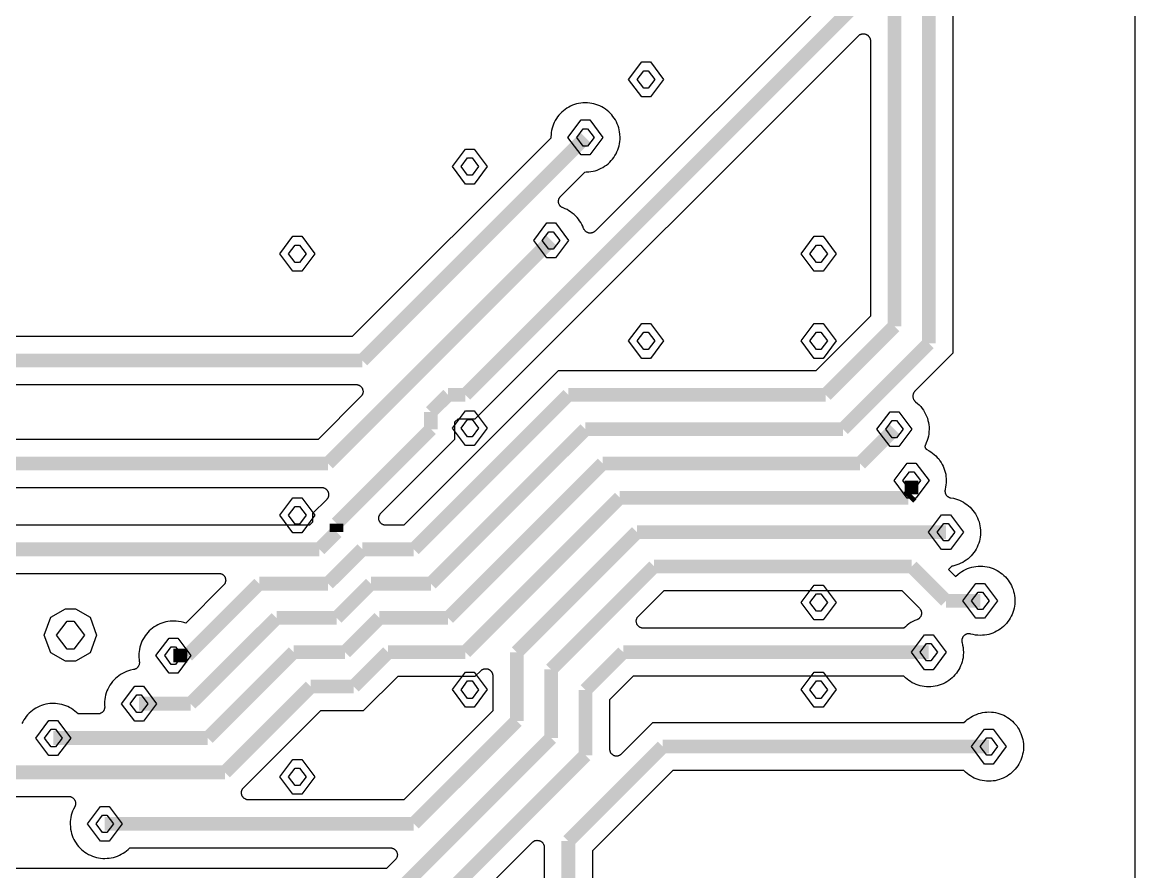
# Model space of a CAD drawing. Extents: x -0.15 to 4.85, y -1.33 to 3.4.
# Drawn here: x 4.047 to 4.685, y 0.829 to 1.316 of the extents above; entities that cross this region are included whole.
import ezdxf

# ---------------------------------------------------------------- set-up
doc = ezdxf.new("R2010")
doc.units = 0
doc.layers.get('0').update_dxf_attribs({"linetype": 'CONTINUOUS'})

msp = doc.modelspace()

# ---------------------------------------------------------------- linework, layer by layer
at = {"color": 0}
for points in [[(1.81903, 2.69688), (4.68501, 2.69688), (4.68501, 0.019677), (0.019705, 0.019677)], [(4.58074, 1.59038), (4.58074, 1.12618), (4.55899, 1.10442), (4.55876, 1.10426), (4.55865, 1.10404), (4.5585, 1.10382), (4.55833, 1.10361), (4.55822, 1.10339), (4.55811, 1.10317), (4.55801, 1.10296), (4.55796, 1.10268), (4.5579, 1.10247), (4.55785, 1.1022), (4.55779, 1.10198), (4.55779, 1.10171), (4.55779, 1.10144), (4.55779, 1.10122), (4.55785, 1.10095), (4.5579, 1.10068), (4.55796, 1.10046), (4.55801, 1.10024), (4.55811, 1.09997), (4.55822, 1.09975), (4.55833, 1.09954), (4.5585, 1.09932), (4.55865, 1.0991), (4.55882, 1.09894), (4.55899, 1.09872), (4.55915, 1.09856), (4.55936, 1.0984), (4.5605, 1.09742), (4.56143, 1.09655), (4.56229, 1.09558), (4.56311, 1.0946), (4.56386, 1.09357), (4.56451, 1.09248), (4.56511, 1.09135), (4.5656, 1.09015), (4.5661, 1.08896), (4.56642, 1.08771), (4.56674, 1.08652), (4.5669, 1.08522), (4.56707, 1.08397), (4.56707, 1.08267), (4.56701, 1.0812), (4.5669, 1.0799), (4.56669, 1.0786), (4.56636, 1.07735), (4.56599, 1.0761), (4.5655, 1.07485), (4.56496, 1.07366), (4.5649, 1.07355), (4.56485, 1.07344), (4.56479, 1.07328), (4.56479, 1.07317), (4.56474, 1.07306), (4.56474, 1.0729), (4.56474, 1.07279), (4.56474, 1.07268), (4.56474, 1.07257), (4.56474, 1.07241), (4.56479, 1.0723), (4.56479, 1.07219), (4.56485, 1.07209), (4.5649, 1.07192), (4.56496, 1.07181), (4.565, 1.07171), (4.56506, 1.0716), (4.56517, 1.07149), (4.56522, 1.07143), (4.56533, 1.07133), (4.56544, 1.07122), (4.5655, 1.07116), (4.5656, 1.07111), (4.56571, 1.071), (4.56582, 1.07095), (4.56707, 1.07029), (4.5681, 1.06964), (4.56907, 1.06894), (4.57006, 1.06818), (4.57092, 1.06737), (4.57179, 1.0665), (4.5726, 1.06557), (4.57331, 1.0646), (4.57396, 1.06357), (4.57461, 1.06248), (4.57515, 1.0614), (4.57558, 1.06031), (4.57601, 1.05912), (4.57635, 1.05798), (4.57661, 1.05679), (4.57678, 1.05559), (4.57689, 1.05434), (4.57694, 1.05315), (4.57694, 1.05315), (4.57689, 1.0519), (4.57678, 1.05066), (4.57657, 1.04941), (4.57635, 1.04821), (4.57624, 1.04794), (4.57624, 1.04767), (4.57618, 1.0474), (4.57618, 1.04718), (4.57618, 1.04691), (4.57624, 1.04669), (4.57629, 1.04642), (4.57635, 1.04621), (4.5764, 1.04599), (4.57651, 1.04572), (4.57657, 1.0455), (4.57667, 1.04528), (4.57683, 1.04507), (4.57694, 1.0449), (4.57711, 1.04469), (4.57726, 1.04453), (4.57743, 1.04431), (4.57765, 1.04414), (4.57781, 1.04398), (4.57803, 1.04387), (4.57825, 1.04377), (4.57846, 1.0436), (4.57868, 1.04355), (4.57889, 1.04344), (4.57917, 1.04338), (4.57939, 1.04333), (4.57965, 1.04328), (4.58113, 1.04301), (4.58232, 1.04268), (4.58346, 1.0423), (4.5846, 1.04187), (4.58568, 1.04132), (4.58676, 1.04078), (4.58779, 1.04013), (4.58876, 1.03943), (4.58975, 1.03867), (4.59061, 1.03785), (4.59149, 1.03693), (4.59224, 1.03601), (4.593, 1.03503), (4.59365, 1.03405), (4.59425, 1.03297), (4.59479, 1.03188), (4.59528, 1.03074), (4.59571, 1.02961), (4.59604, 1.02847), (4.59625, 1.02727), (4.59647, 1.02602), (4.59658, 1.02483), (4.59664, 1.02364), (4.59653, 1.02201), (4.59642, 1.02082), (4.59621, 1.01962), (4.59593, 1.01843), (4.59556, 1.01723), (4.59511, 1.0161), (4.59462, 1.01501), (4.59408, 1.01393), (4.59343, 1.01289), (4.59278, 1.01186), (4.59203, 1.01089), (4.59121, 1.01002), (4.59035, 1.00915), (4.58942, 1.00834), (4.58844, 1.00758), (4.58747, 1.00693), (4.58643, 1.00628), (4.58535, 1.00573), (4.58421, 1.00525), (4.58307, 1.00481), (4.58193, 1.00443), (4.58074, 1.00416), (4.58014, 1.00405), (4.57831, 1.00221), (4.58226, 0.998246), (4.58367, 0.99944), (4.58475, 1.00031), (4.58583, 1.00101), (4.58688, 1.00166), (4.58801, 1.00221), (4.58915, 1.0027), (4.59035, 1.00313), (4.59154, 1.00345), (4.59274, 1.00373), (4.59397, 1.00394), (4.59522, 1.00405), (4.59647, 1.00411), (4.59794, 1.00405), (4.59914, 1.00394), (4.60032, 1.00373), (4.60151, 1.00345), (4.60265, 1.00307), (4.60385, 1.0027), (4.60493, 1.00221), (4.60603, 1.00166), (4.60706, 1.00101), (4.60808, 1.00036), (4.60906, 0.999603), (4.60999, 0.998789), (4.61085, 0.997921), (4.61167, 0.997053), (4.61243, 0.996076), (4.61307, 0.9951), (4.61372, 0.994015), (4.61426, 0.992983), (4.61481, 0.991845), (4.61525, 0.990706), (4.61557, 0.989565), (4.6159, 0.988372), (4.61611, 0.987179), (4.61622, 0.985931), (4.61628, 0.984738), (4.61628, 0.983544), (4.61622, 0.982296), (4.61606, 0.981103), (4.61585, 0.979908), (4.61551, 0.978715), (4.61514, 0.977576), (4.61471, 0.976436), (4.61421, 0.975351), (4.61361, 0.974267), (4.61297, 0.973236), (4.61226, 0.97226), (4.6115, 0.971282), (4.61069, 0.970414), (4.60976, 0.969546), (4.60885, 0.968732), (4.60786, 0.968028), (4.60689, 0.967376), (4.60581, 0.966725), (4.60472, 0.966183), (4.60358, 0.965749), (4.60244, 0.965315), (4.60131, 0.964989), (4.60011, 0.964718), (4.59886, 0.964556), (4.59767, 0.964447), (4.59647, 0.964392), (4.59501, 0.964447), (4.59365, 0.96461), (4.59229, 0.964826), (4.591, 0.965151), (4.59056, 0.96526), (4.59035, 0.965315), (4.59007, 0.965315), (4.58986, 0.965315), (4.58958, 0.965315), (4.58931, 0.965315), (4.5891, 0.96526), (4.58887, 0.965206), (4.58861, 0.965097), (4.58839, 0.965043), (4.58817, 0.964935), (4.58796, 0.964826), (4.58774, 0.964718), (4.58753, 0.964556), (4.58731, 0.964447), (4.58714, 0.964283), (4.58699, 0.964067), (4.58682, 0.963904), (4.58665, 0.963687), (4.58649, 0.963524), (4.58639, 0.963307), (4.58628, 0.96309), (4.58617, 0.962874), (4.58606, 0.962601), (4.586, 0.962385), (4.58594, 0.962168), (4.58589, 0.961897), (4.58589, 0.961679), (4.58583, 0.961408), (4.58583, 0.961192), (4.58589, 0.960919), (4.58589, 0.960703), (4.58594, 0.960432), (4.586, 0.960215), (4.58633, 0.958804), (4.5866, 0.957447), (4.58671, 0.956092), (4.58676, 0.954735), (4.58671, 0.952782), (4.58654, 0.951589), (4.58628, 0.950394), (4.586, 0.949201), (4.58563, 0.948062), (4.58519, 0.946922), (4.58465, 0.945783), (4.5841, 0.944753), (4.58346, 0.943722), (4.58275, 0.94269), (4.58193, 0.941768), (4.58113, 0.940846), (4.58025, 0.940032), (4.57933, 0.939218), (4.57835, 0.938514), (4.57732, 0.937808), (4.57629, 0.937211), (4.57521, 0.936669), (4.57407, 0.936181), (4.57293, 0.935801), (4.57174, 0.935475), (4.57054, 0.935204), (4.56935, 0.935042), (4.56815, 0.934933), (4.5669, 0.934878), (4.5656, 0.934933), (4.56436, 0.935042), (4.56317, 0.935258), (4.56197, 0.935475), (4.56083, 0.935856), (4.55969, 0.936235), (4.55856, 0.936724), (4.55747, 0.937265), (4.55643, 0.937863), (4.5554, 0.938568), (4.55443, 0.939328), (4.5535, 0.940086), (4.55264, 0.940954), (4.39747, 0.940954), (4.38386, 0.927338), (4.38386, 0.899288), (4.38386, 0.898908), (4.3839, 0.898692), (4.38396, 0.898475), (4.38401, 0.898203), (4.38407, 0.897986), (4.38418, 0.897769), (4.38429, 0.897497), (4.3844, 0.897281), (4.3845, 0.897118), (4.38467, 0.896901), (4.38483, 0.896683), (4.385, 0.896521), (4.38515, 0.896358), (4.38532, 0.896196), (4.38554, 0.896033), (4.38575, 0.895871), (4.38597, 0.895761), (4.38618, 0.895653), (4.3864, 0.895544), (4.38663, 0.89549), (4.38683, 0.895382), (4.38711, 0.895328), (4.38733, 0.895328), (4.3876, 0.895274), (4.38782, 0.895274), (4.38808, 0.895274), (4.38831, 0.895274), (4.38857, 0.895328), (4.38879, 0.895382), (4.38907, 0.895436), (4.38928, 0.895544), (4.3895, 0.895599), (4.38971, 0.895707), (4.38993, 0.895815), (4.39015, 0.895979), (4.39036, 0.896142), (4.39053, 0.89625), (4.39075, 0.896467), (4.40865, 0.914371), (4.58708, 0.914371), (4.58807, 0.915293), (4.58899, 0.916107), (4.58996, 0.916812), (4.59094, 0.917462), (4.59203, 0.918114), (4.59311, 0.918657), (4.59425, 0.91909), (4.59539, 0.919525), (4.59658, 0.91985), (4.59772, 0.920121), (4.59897, 0.920285), (4.60017, 0.920393), (4.60136, 0.920447), (4.60282, 0.920393), (4.60407, 0.920285), (4.60526, 0.920067), (4.60646, 0.919796), (4.6076, 0.919417), (4.60874, 0.919036), (4.60988, 0.918549), (4.61096, 0.918006), (4.61199, 0.917354), (4.61303, 0.916704), (4.614, 0.915944), (4.61486, 0.915131), (4.61574, 0.914262), (4.61654, 0.913394), (4.61731, 0.912418), (4.61801, 0.91144), (4.61867, 0.910356), (4.61921, 0.909271), (4.61969, 0.908186), (4.62012, 0.907046), (4.62051, 0.905907), (4.62078, 0.904714), (4.621, 0.903519), (4.62115, 0.902272), (4.62121, 0.901079), (4.62121, 0.899885), (4.62115, 0.898637), (4.621, 0.897443), (4.62072, 0.89625), (4.62046, 0.895057), (4.62007, 0.893917), (4.61964, 0.892778), (4.6191, 0.891639), (4.61856, 0.890607), (4.6179, 0.889576), (4.61719, 0.888546), (4.61639, 0.887624), (4.61557, 0.886701), (4.61471, 0.885888), (4.61378, 0.885074), (4.61281, 0.884368), (4.61178, 0.883718), (4.61074, 0.883067), (4.60965, 0.882524), (4.60851, 0.88209), (4.60737, 0.881656), (4.60618, 0.881331), (4.60499, 0.881058), (4.60379, 0.880896), (4.60261, 0.880787), (4.60136, 0.880733), (4.60006, 0.880787), (4.59881, 0.880896), (4.59761, 0.881114), (4.59642, 0.881385), (4.59528, 0.88171), (4.59414, 0.88209), (4.593, 0.882578), (4.59192, 0.883121), (4.59089, 0.883772), (4.58986, 0.884422), (4.58887, 0.885182), (4.58796, 0.885942), (4.58708, 0.88681), (4.4201, 0.88681), (4.37403, 0.840749), (4.37403, 0.798322)], [(4.51379, 1.33446), (4.37567, 1.19633), (4.37533, 1.19605), (4.37513, 1.19589), (4.37496, 1.19573), (4.37474, 1.19562), (4.37453, 1.19551), (4.37425, 1.1954), (4.37403, 1.19535), (4.37382, 1.19529), (4.37354, 1.19524), (4.37333, 1.19519), (4.37306, 1.19513), (4.37285, 1.19513), (4.37257, 1.19513), (4.37235, 1.19519), (4.37208, 1.19519), (4.37186, 1.19524), (4.3716, 1.19529), (4.37138, 1.1954), (4.37115, 1.19551), (4.37094, 1.19562), (4.37072, 1.19573), (4.37051, 1.19584), (4.37029, 1.196), (4.37012, 1.19616), (4.36997, 1.19633), (4.36981, 1.19649), (4.36964, 1.19671), (4.36947, 1.19692), (4.36938, 1.19709), (4.36921, 1.1973), (4.3691, 1.19757), (4.36904, 1.19779), (4.3685, 1.19904), (4.36796, 1.20012), (4.36736, 1.20121), (4.36671, 1.20224), (4.366, 1.20322), (4.36525, 1.20414), (4.36437, 1.20501), (4.36351, 1.20587), (4.36253, 1.20663), (4.36156, 1.20734), (4.36053, 1.20799), (4.3595, 1.20859), (4.35836, 1.20913), (4.35722, 1.20956), (4.35683, 1.20973), (4.35663, 1.20983), (4.3564, 1.21), (4.35618, 1.21011), (4.35603, 1.21027), (4.35586, 1.21043), (4.35564, 1.21059), (4.35549, 1.21081), (4.35538, 1.21103), (4.35521, 1.21119), (4.3551, 1.21141), (4.35499, 1.21163), (4.35489, 1.21184), (4.35478, 1.21211), (4.35472, 1.21233), (4.35467, 1.21255), (4.35461, 1.21282), (4.35461, 1.21304), (4.35461, 1.21331), (4.35461, 1.21358), (4.35461, 1.2138), (4.35467, 1.21407), (4.35472, 1.21428), (4.35478, 1.2145), (4.35483, 1.21477), (4.35493, 1.21499), (4.35504, 1.21521), (4.35515, 1.21542), (4.35532, 1.21564), (4.35543, 1.2158), (4.35558, 1.21602), (4.35575, 1.21618), (4.36969, 1.23013), (4.37051, 1.23018), (4.37203, 1.23023), (4.37322, 1.2304), (4.37442, 1.23061), (4.37561, 1.23094), (4.37675, 1.23132), (4.37789, 1.23175), (4.37903, 1.2323), (4.38006, 1.23284), (4.38108, 1.23349), (4.38213, 1.23419), (4.38304, 1.23495), (4.38396, 1.23577), (4.38478, 1.23669), (4.3856, 1.23761), (4.38629, 1.23859), (4.387, 1.23957), (4.3876, 1.24065), (4.38814, 1.24174), (4.38857, 1.24288), (4.38901, 1.24402), (4.38933, 1.24515), (4.38961, 1.24635), (4.38976, 1.2476), (4.38988, 1.24879), (4.38993, 1.24998), (4.38982, 1.25194), (4.38965, 1.25313), (4.38944, 1.25432), (4.38911, 1.25552), (4.38879, 1.25671), (4.38831, 1.25779), (4.38782, 1.25893), (4.38722, 1.26002), (4.38657, 1.26105), (4.38586, 1.26203), (4.3851, 1.26295), (4.38429, 1.26387), (4.38342, 1.26468), (4.3825, 1.2655), (4.38153, 1.2662), (4.38049, 1.26691), (4.37946, 1.26751), (4.37832, 1.26805), (4.37724, 1.26854), (4.3761, 1.26892), (4.3749, 1.26924), (4.37371, 1.26951), (4.37251, 1.26968), (4.37132, 1.26984), (4.37007, 1.26984), (4.36861, 1.26978), (4.36736, 1.26968), (4.36617, 1.26946), (4.36497, 1.26919), (4.36383, 1.26881), (4.36269, 1.26843), (4.36156, 1.26794), (4.36047, 1.2674), (4.35944, 1.26675), (4.3584, 1.26604), (4.35749, 1.26534), (4.35657, 1.26452), (4.35569, 1.26365), (4.35489, 1.26273), (4.35413, 1.26181), (4.35342, 1.26078), (4.35276, 1.25975), (4.35222, 1.25866), (4.35174, 1.25758), (4.35131, 1.25644), (4.35092, 1.25525), (4.35065, 1.25405), (4.35043, 1.25286), (4.35032, 1.25166), (4.35022, 1.25042), (4.35022, 1.24966), (4.23639, 1.13583), (3.85336, 1.13583)], [(3.84946, 1.10827), (4.23851, 1.10827), (4.23883, 1.10822), (4.23911, 1.10822), (4.23932, 1.10816), (4.2396, 1.10811), (4.23981, 1.10806), (4.24003, 1.10795), (4.24025, 1.10784), (4.24046, 1.10773), (4.24068, 1.10762), (4.2409, 1.10746), (4.24111, 1.1073), (4.24128, 1.10713), (4.24144, 1.10697), (4.2416, 1.10681), (4.24176, 1.10659), (4.24193, 1.10637), (4.24204, 1.10616), (4.24214, 1.10594), (4.24225, 1.10572), (4.24231, 1.10551), (4.24242, 1.10529), (4.24247, 1.10502), (4.24247, 1.1048), (4.24253, 1.10453), (4.24253, 1.10431), (4.24253, 1.10404), (4.24253, 1.10382), (4.24247, 1.10355), (4.24242, 1.10334), (4.24236, 1.10306), (4.24225, 1.10285), (4.24219, 1.10263), (4.24208, 1.10241), (4.24193, 1.1022), (4.24182, 1.10198), (4.24165, 1.10176), (4.2415, 1.1016), (4.24133, 1.10138), (4.21675, 1.07681), (3.85336, 1.07681)], [(3.85336, 1.04919), (4.21882, 1.04919), (4.21919, 1.04919), (4.21942, 1.04914), (4.21968, 1.04914), (4.2199, 1.04908), (4.22011, 1.04897), (4.22039, 1.04892), (4.22061, 1.04881), (4.22082, 1.0487), (4.22104, 1.04854), (4.22121, 1.04843), (4.22142, 1.04827), (4.22158, 1.04811), (4.22175, 1.04794), (4.2219, 1.04773), (4.22207, 1.04756), (4.22224, 1.04735), (4.22235, 1.04713), (4.22244, 1.04691), (4.22256, 1.04669), (4.22261, 1.04642), (4.22272, 1.04621), (4.22278, 1.04599), (4.22278, 1.04572), (4.22283, 1.0455), (4.22283, 1.04523), (4.22283, 1.04501), (4.22283, 1.04474), (4.22278, 1.04453), (4.22272, 1.04425), (4.22267, 1.04404), (4.22261, 1.04377), (4.2225, 1.04355), (4.2224, 1.04333), (4.22229, 1.04311), (4.22213, 1.0429), (4.22201, 1.04273), (4.22185, 1.04252), (4.22169, 1.04235), (4.21356, 1.03427), (4.21356, 1.02933), (4.21182, 1.02754), (4.02974, 1.02754)], [(4.04114, 0.999982), (4.15979, 0.999982), (4.16011, 0.999982), (4.16039, 0.999928), (4.1606, 0.999874), (4.16082, 0.999819), (4.16108, 0.999765), (4.16131, 0.999657), (4.16153, 0.999603), (4.16174, 0.99944), (4.16196, 0.999332), (4.16218, 0.999224), (4.16233, 0.99906), (4.16256, 0.998897), (4.16272, 0.998681), (4.16287, 0.998518), (4.16304, 0.998301), (4.16315, 0.998137), (4.16326, 0.997921), (4.16342, 0.997704), (4.16347, 0.997487), (4.16358, 0.997215), (4.16364, 0.996999), (4.16369, 0.996782), (4.16375, 0.99651), (4.16375, 0.996293), (4.16381, 0.996022), (4.16381, 0.995806), (4.16375, 0.995533), (4.16375, 0.995317), (4.16369, 0.995046), (4.16358, 0.994829), (4.16353, 0.994557), (4.16342, 0.99434), (4.16332, 0.994124), (4.16321, 0.993906), (4.1631, 0.993689), (4.16293, 0.993526), (4.16278, 0.99331), (4.16261, 0.993147), (4.14085, 0.971392), (4.13971, 0.971717), (4.13819, 0.972096), (4.13678, 0.972368), (4.13532, 0.972531), (4.13386, 0.972585), (4.1319, 0.972531), (4.13071, 0.972368), (4.12951, 0.97215), (4.12832, 0.971825), (4.12718, 0.971446), (4.12604, 0.971011), (4.12496, 0.970468), (4.12388, 0.969926), (4.12285, 0.969275), (4.12186, 0.968569), (4.12089, 0.96781), (4.12001, 0.966942), (4.11915, 0.966074), (4.11833, 0.965151), (4.11764, 0.964175), (4.11699, 0.963144), (4.11633, 0.962114), (4.11579, 0.961029), (4.11535, 0.959889), (4.11492, 0.95875), (4.1146, 0.957557), (4.11432, 0.956363), (4.11417, 0.955169), (4.11406, 0.953975), (4.114, 0.952782), (4.114, 0.952131), (4.11406, 0.951426), (4.11411, 0.950775), (4.11417, 0.950124), (4.11426, 0.949418), (4.11432, 0.949147), (4.11432, 0.948876), (4.11432, 0.948658), (4.11432, 0.948387), (4.11426, 0.948117), (4.11426, 0.947899), (4.11417, 0.947628), (4.11411, 0.947411), (4.114, 0.947194), (4.11389, 0.946922), (4.11378, 0.946706), (4.11367, 0.946489), (4.11351, 0.946326), (4.11335, 0.946108), (4.11318, 0.945946), (4.11297, 0.945729), (4.11281, 0.945567), (4.11258, 0.945458), (4.11238, 0.945294), (4.11215, 0.945186), (4.11193, 0.945078), (4.11172, 0.94497), (4.11144, 0.944915), (4.11124, 0.944861), (4.11096, 0.944807), (4.10928, 0.944426), (4.10808, 0.944101), (4.10689, 0.943668), (4.10575, 0.943179), (4.10461, 0.942582), (4.10353, 0.941986), (4.1025, 0.941281), (4.10151, 0.940521), (4.1006, 0.939653), (4.09972, 0.938785), (4.09886, 0.937863), (4.0981, 0.936886), (4.0974, 0.935856), (4.09681, 0.934769), (4.09621, 0.933631), (4.09571, 0.932492), (4.09528, 0.931351), (4.09496, 0.930158), (4.09468, 0.928911), (4.09447, 0.927663), (4.09436, 0.926469), (4.09431, 0.925221), (4.09431, 0.924896), (4.09436, 0.924571), (4.09436, 0.924244), (4.09436, 0.923974), (4.09442, 0.923649), (4.09442, 0.923322), (4.09442, 0.923051), (4.09436, 0.922835), (4.09431, 0.922563), (4.09425, 0.922346), (4.09419, 0.922075), (4.09414, 0.921857), (4.09403, 0.921586), (4.09393, 0.921369), (4.09376, 0.921153), (4.09365, 0.920935), (4.09349, 0.920772), (4.09333, 0.920556), (4.09311, 0.920393), (4.09294, 0.920231), (4.09274, 0.920067), (4.09251, 0.919904), (4.09229, 0.919796), (4.09208, 0.919687), (4.09186, 0.919579), (4.09164, 0.919471), (4.09138, 0.919417), (4.09115, 0.919362), (4.09089, 0.919308), (4.09061, 0.919308), (4.0904, 0.919308), (4.07922, 0.919308), (4.07831, 0.920231), (4.07738, 0.920989), (4.0764, 0.921749), (4.07538, 0.9224), (4.07433, 0.922997), (4.07319, 0.923539), (4.07211, 0.924028), (4.07097, 0.924407), (4.06978, 0.924788), (4.06858, 0.925004), (4.06739, 0.925221), (4.06619, 0.925329), (4.06496, 0.925385), (4.063, 0.925275), (4.06181, 0.925113), (4.06061, 0.924896), (4.05942, 0.924571), (4.05828, 0.92419), (4.05714, 0.923757), (4.05606, 0.923268), (4.05497, 0.922671), (4.05394, 0.922021), (4.05296, 0.921315), (4.05199, 0.920556), (4.05111, 0.919742), (4.05025, 0.918819), (4.04943, 0.917897), (4.04874, 0.916921), (4.04808, 0.915944), (4.04743, 0.914858), (4.04694, 0.913774)], [(3.95097, 0.872053), (4.07368, 0.872053), (4.07401, 0.871999), (4.07424, 0.871999), (4.0745, 0.871944), (4.07472, 0.87189), (4.07499, 0.871836), (4.07521, 0.871728), (4.07542, 0.871619), (4.07564, 0.87151), (4.07586, 0.871401), (4.07607, 0.871239), (4.07629, 0.871076), (4.07646, 0.870914), (4.07667, 0.870751), (4.07683, 0.870533), (4.07694, 0.870371), (4.07711, 0.870154), (4.07721, 0.869938), (4.07732, 0.869719), (4.07743, 0.869449), (4.07754, 0.869232), (4.0776, 0.868961), (4.07765, 0.868743), (4.07771, 0.868472), (4.07771, 0.868256), (4.07771, 0.867983), (4.07771, 0.867713), (4.07765, 0.867496), (4.07765, 0.867225), (4.0776, 0.867007), (4.07749, 0.866736), (4.07743, 0.866519), (4.07732, 0.866247), (4.07721, 0.866031), (4.07651, 0.864783), (4.07601, 0.863589), (4.07558, 0.86245), (4.07526, 0.861257), (4.07499, 0.860008), (4.07478, 0.858815), (4.07467, 0.857567), (4.07467, 0.856319), (4.07472, 0.854367), (4.07487, 0.853172), (4.0751, 0.851925), (4.07542, 0.850786), (4.07581, 0.849592), (4.07624, 0.848453), (4.07678, 0.847368), (4.07732, 0.846282), (4.07797, 0.845251), (4.07868, 0.844275), (4.07944, 0.843353), (4.08031, 0.842431), (4.08118, 0.841617), (4.0821, 0.840803), (4.08307, 0.840043), (4.08406, 0.839392), (4.08514, 0.838796), (4.08622, 0.838253), (4.08736, 0.837765), (4.0885, 0.837385), (4.08969, 0.83706), (4.09083, 0.836787), (4.09208, 0.836571), (4.09328, 0.836463), (4.09447, 0.836463), (4.09582, 0.836517), (4.09701, 0.836625), (4.09821, 0.836787), (4.0994, 0.83706), (4.10054, 0.837385), (4.10174, 0.837819), (4.10282, 0.838307), (4.1039, 0.83885), (4.10499, 0.839447), (4.10597, 0.840097), (4.10694, 0.840857), (4.10786, 0.841671), (4.10879, 0.842485), (4.25821, 0.842485), (4.25853, 0.842485), (4.25881, 0.842485), (4.25901, 0.842431), (4.25929, 0.842376), (4.2595, 0.842268), (4.25972, 0.842214), (4.25994, 0.842106), (4.26015, 0.841996), (4.26038, 0.841833), (4.2606, 0.841725), (4.26075, 0.841562), (4.26097, 0.8414), (4.26114, 0.841237), (4.26129, 0.841019), (4.26146, 0.840857), (4.26157, 0.84064), (4.26174, 0.840424), (4.26183, 0.840206), (4.26194, 0.839989), (4.262, 0.839772), (4.26206, 0.839501), (4.26211, 0.839283), (4.26217, 0.839013), (4.26222, 0.838796), (4.26222, 0.838524), (4.26222, 0.838307), (4.26217, 0.838036), (4.26217, 0.837819), (4.26211, 0.837547), (4.26206, 0.837331), (4.26194, 0.837114), (4.26183, 0.836897), (4.26178, 0.836625), (4.26163, 0.836408), (4.26151, 0.836246), (4.26135, 0.836029), (4.26118, 0.835811), (4.26103, 0.835649), (4.25608, 0.830711), (3.83318, 0.830711)], [(4.27736, 0.783457), (4.33958, 0.845686), (4.33986, 0.845903), (4.34001, 0.846065), (4.34024, 0.846228), (4.34046, 0.846336), (4.34067, 0.846446), (4.34089, 0.846554), (4.3411, 0.846663), (4.34138, 0.846717), (4.3416, 0.846771), (4.34186, 0.846825), (4.34208, 0.846825), (4.34235, 0.846879), (4.34257, 0.846825), (4.34283, 0.846825), (4.34306, 0.846825), (4.34333, 0.846771), (4.34354, 0.846717), (4.34376, 0.846608), (4.34403, 0.846554), (4.34425, 0.846446), (4.34447, 0.846282), (4.34468, 0.846174), (4.34485, 0.846011), (4.34507, 0.845903), (4.34522, 0.84574), (4.34539, 0.845524), (4.34556, 0.84536), (4.34571, 0.845143), (4.34582, 0.844926), (4.34599, 0.84471), (4.3461, 0.844492), (4.34621, 0.844275), (4.34625, 0.844058), (4.34631, 0.843842), (4.34636, 0.843569), (4.34642, 0.843353), (4.34642, 0.843082), (4.34647, 0.842864), (4.34647, 0.802933)]]:
    msp.add_lwpolyline(points, dxfattribs=at)
at = {"color": 0, "const_width": 0.007874}
for points in [[(4.5669, 1.58467), (4.5669, 1.13187)], [(4.54726, 1.57479), (4.54726, 1.14175)], [(4.30117, 1.10236), (4.52757, 1.32876)], [(4.37007, 1.24998), (4.24214, 1.12205)], [(4.35037, 1.19095), (4.22244, 1.06297)], [(4.54726, 1.14175), (4.50787, 1.10236)], [(4.5669, 1.13187), (4.51769, 1.08267)], [(4.24214, 1.12205), (3.83861, 1.12205)], [(4.36025, 1.10236), (4.27165, 1.01376)], [(4.28147, 1.09254), (4.29135, 1.10236)], [(4.29135, 1.10236), (4.30117, 1.10236)], [(4.50787, 1.10236), (4.36025, 1.10236)], [(4.28147, 1.08267), (4.28147, 1.09254)], [(4.22739, 1.02852), (4.28147, 1.08267)], [(4.37007, 1.08267), (4.28147, 0.994069)], [(4.51769, 1.08267), (4.37007, 1.08267)], [(4.54726, 1.08267), (4.52757, 1.06297)], [(4.22244, 1.06297), (3.82874, 1.06297)], [(4.37994, 1.06297), (4.29135, 0.974429)], [(4.52757, 1.06297), (4.37994, 1.06297)], [(4.55708, 1.05315), (4.55708, 1.04528)], [(4.38976, 1.04333), (4.30117, 0.954735)], [(4.55514, 1.04333), (4.38976, 1.04333)], [(4.55708, 1.04528), (4.55514, 1.04333)], [(4.21751, 1.01376), (4.22739, 1.02364)], [(4.22739, 1.02364), (4.22739, 1.02852)], [(4.39958, 1.02364), (4.33068, 0.954735)], [(4.57678, 1.02364), (4.39958, 1.02364)], [(4.03544, 1.01376), (4.21751, 1.01376)], [(4.24214, 1.01376), (4.22244, 0.994069)], [(4.27165, 1.01376), (4.24214, 1.01376)], [(4.40946, 1.00394), (4.35037, 0.944861)], [(4.55708, 1.00394), (4.40946, 1.00394)], [(4.57678, 0.984249), (4.55708, 1.00394)], [(4.18306, 0.994069), (4.14172, 0.952782)], [(4.22244, 0.994069), (4.18306, 0.994069)], [(4.24703, 0.994069), (4.22739, 0.974429)], [(4.28147, 0.994069), (4.24703, 0.994069)], [(4.59647, 0.984249), (4.57678, 0.984249)], [(4.19293, 0.974429), (4.14368, 0.925221)], [(4.22739, 0.974429), (4.19293, 0.974429)], [(4.25196, 0.974429), (4.23226, 0.954735)], [(4.29135, 0.974429), (4.25196, 0.974429)], [(4.20275, 0.954735), (4.15354, 0.905528)], [(4.23226, 0.954735), (4.20275, 0.954735)], [(4.2569, 0.954735), (4.23721, 0.935042)], [(4.30117, 0.954735), (4.2569, 0.954735)], [(4.33068, 0.954735), (4.33068, 0.915347)], [(4.39172, 0.954735), (4.37007, 0.933087)], [(4.5669, 0.954735), (4.39172, 0.954735)], [(4.14172, 0.952782), (4.13386, 0.952782)], [(4.35037, 0.944861), (4.35037, 0.905528)], [(4.21257, 0.935042), (4.16338, 0.885833)], [(4.23721, 0.935042), (4.21257, 0.935042)], [(4.37007, 0.933087), (4.37007, 0.895653)], [(4.14368, 0.925221), (4.11417, 0.925221)], [(4.33068, 0.915347), (4.27165, 0.856319)], [(4.15354, 0.905528), (4.06496, 0.905528)], [(4.35037, 0.905528), (4.26183, 0.816932)], [(4.37007, 0.895653), (4.27165, 0.797238)], [(4.41435, 0.90059), (4.36025, 0.846446)], [(4.60136, 0.90059), (4.41435, 0.90059)], [(4.16338, 0.885833), (3.84843, 0.885833)], [(4.27165, 0.856319), (4.09447, 0.856319)], [(4.36025, 0.846446), (4.36025, 0.797238)]]:
    msp.add_lwpolyline(points, dxfattribs=at)
at = {"color": 0}
for points in [[(4.30688, 1.08858), (4.5266, 1.30831), (4.52686, 1.30852), (4.52703, 1.30868), (4.52725, 1.30879), (4.52746, 1.30896), (4.52768, 1.30907), (4.5279, 1.30917), (4.52811, 1.30923), (4.52839, 1.30928), (4.5286, 1.30939), (4.52888, 1.30939), (4.5291, 1.30944), (4.52936, 1.30944), (4.52958, 1.30944), (4.52985, 1.30944), (4.53007, 1.30939), (4.53033, 1.30934), (4.53056, 1.30928), (4.53078, 1.30923), (4.53104, 1.30912), (4.53126, 1.30901), (4.53147, 1.3089), (4.53169, 1.30879), (4.53186, 1.30863), (4.53207, 1.30847), (4.53224, 1.30831), (4.5324, 1.30814), (4.53257, 1.30793), (4.53272, 1.30776), (4.53283, 1.30755), (4.533, 1.30733), (4.53311, 1.30711), (4.53317, 1.30689), (4.53326, 1.30668), (4.53332, 1.30641), (4.53338, 1.30619), (4.53343, 1.30592), (4.53343, 1.3057), (4.53343, 1.30543), (4.53343, 1.14744), (4.50218, 1.11614), (4.3545, 1.11614), (4.26596, 1.02754), (4.2556, 1.02754), (4.25522, 1.0276), (4.255, 1.0276), (4.25474, 1.02765), (4.25451, 1.02771), (4.25424, 1.02776), (4.25403, 1.02787), (4.25381, 1.02798), (4.2536, 1.02809), (4.25338, 1.02819), (4.25315, 1.02836), (4.253, 1.02852), (4.25283, 1.02868), (4.25261, 1.02885), (4.25246, 1.02906), (4.25235, 1.02923), (4.25218, 1.02944), (4.25207, 1.02966), (4.25196, 1.02988), (4.25186, 1.03009), (4.25175, 1.03031), (4.25169, 1.03058), (4.25164, 1.0308), (4.25158, 1.03107), (4.25158, 1.03129), (4.25158, 1.03156), (4.25158, 1.03178), (4.25158, 1.03205), (4.25164, 1.03226), (4.25169, 1.03253), (4.25175, 1.03275), (4.25181, 1.03297), (4.25192, 1.03319), (4.25201, 1.03346), (4.25213, 1.03362), (4.25229, 1.03384), (4.2524, 1.03405), (4.25256, 1.03422), (4.25272, 1.03443), (4.29526, 1.07697), (4.29526, 1.08679), (4.29706, 1.08858), (4.30688, 1.08858)], [(4.40485, 1.29328), (4.40735, 1.29328), (4.41483, 1.28329), (4.40735, 1.27326), (4.40485, 1.27326), (4.40231, 1.27326), (4.39482, 1.28329), (4.40231, 1.29328), (4.40485, 1.29328)], [(4.37007, 1.26002), (4.37257, 1.26002), (4.38006, 1.25004), (4.37257, 1.24), (4.37007, 1.24), (4.36753, 1.24), (4.36004, 1.25004), (4.36753, 1.26002), (4.37007, 1.26002)], [(4.30378, 1.24326), (4.30628, 1.24326), (4.31376, 1.23327), (4.30628, 1.22329), (4.30378, 1.22329), (4.30128, 1.22329), (4.29379, 1.23327), (4.30128, 1.24326), (4.30378, 1.24326)], [(4.35037, 1.20094), (4.35288, 1.20094), (4.36036, 1.19095), (4.35288, 1.18092), (4.35037, 1.18092), (4.34789, 1.18092), (4.3404, 1.19095), (4.34789, 1.20094), (4.35037, 1.20094)], [(4.20488, 1.19329), (4.20736, 1.19329), (4.21486, 1.18331), (4.20736, 1.17327), (4.20488, 1.17327), (4.20232, 1.17327), (4.19483, 1.18331), (4.20232, 1.19329), (4.20488, 1.19329)], [(4.50381, 1.19329), (4.50631, 1.19329), (4.51379, 1.18331), (4.50631, 1.17327), (4.50381, 1.17327), (4.50126, 1.17327), (4.49378, 1.18331), (4.50126, 1.19329), (4.50381, 1.19329)], [(4.40485, 1.14327), (4.40735, 1.14327), (4.41483, 1.13328), (4.40735, 1.12325), (4.40485, 1.12325), (4.40231, 1.12325), (4.39482, 1.13328), (4.40231, 1.14327), (4.40485, 1.14327)], [(4.50381, 1.14327), (4.50631, 1.14327), (4.51379, 1.13328), (4.50631, 1.12325), (4.50381, 1.12325), (4.50126, 1.12325), (4.49378, 1.13328), (4.50126, 1.14327), (4.50381, 1.14327)], [(4.30378, 1.09324), (4.30628, 1.09324), (4.31376, 1.08326), (4.30628, 1.07328), (4.30378, 1.07328), (4.30128, 1.07328), (4.29379, 1.08326), (4.30128, 1.09324), (4.30378, 1.09324)], [(4.54726, 1.0927), (4.54971, 1.0927), (4.55719, 1.08272), (4.54971, 1.07268), (4.54726, 1.07268), (4.54472, 1.07268), (4.53722, 1.08272), (4.54472, 1.0927), (4.54726, 1.0927)], [(4.55708, 1.06313), (4.55958, 1.06313), (4.56707, 1.05315), (4.55958, 1.04317), (4.55708, 1.04317), (4.55454, 1.04317), (4.54706, 1.05315), (4.55454, 1.06313), (4.55708, 1.06313)], [(4.20488, 1.04328), (4.20736, 1.04328), (4.21486, 1.03329), (4.20736, 1.02326), (4.20488, 1.02326), (4.20232, 1.02326), (4.19483, 1.03329), (4.20232, 1.04328), (4.20488, 1.04328)], [(4.57678, 1.03362), (4.57928, 1.03362), (4.58676, 1.02364), (4.57928, 1.0136), (4.57678, 1.0136), (4.57424, 1.0136), (4.56674, 1.02364), (4.57424, 1.03362), (4.57678, 1.03362)], [(4.41515, 0.990163), (4.55139, 0.990163), (4.56153, 0.979962), (4.56181, 0.979637), (4.56197, 0.979475), (4.56212, 0.979258), (4.56224, 0.97904), (4.56235, 0.978824), (4.56246, 0.978607), (4.56251, 0.97839), (4.56263, 0.978118), (4.56268, 0.977901), (4.56268, 0.977631), (4.56272, 0.977413), (4.56272, 0.977142), (4.56272, 0.976925), (4.56272, 0.976654), (4.56268, 0.976436), (4.56263, 0.976165), (4.56257, 0.975949), (4.56246, 0.975732), (4.5624, 0.97546), (4.56229, 0.975243), (4.56212, 0.975026), (4.56203, 0.974864), (4.56186, 0.974646), (4.56169, 0.974429), (4.56153, 0.974267), (4.56138, 0.974104), (4.56115, 0.97394), (4.56099, 0.973832), (4.56078, 0.973669), (4.56056, 0.973561), (4.56035, 0.973453), (4.56013, 0.973344), (4.55893, 0.972856), (4.55774, 0.972314), (4.55665, 0.971717), (4.55557, 0.971011), (4.55454, 0.970251), (4.55356, 0.969383), (4.55264, 0.968515), (4.40322, 0.968515), (4.40285, 0.968515), (4.40263, 0.968569), (4.40236, 0.968624), (4.40214, 0.968678), (4.40192, 0.968732), (4.40165, 0.968842), (4.40143, 0.968896), (4.40122, 0.969058), (4.401, 0.969167), (4.40083, 0.969329), (4.40063, 0.969438), (4.40046, 0.9696), (4.40029, 0.969818), (4.40012, 0.969981), (4.39997, 0.970197), (4.39981, 0.97036), (4.39969, 0.970578), (4.39958, 0.970794), (4.39949, 0.971065), (4.39943, 0.971282), (4.39932, 0.9715), (4.39926, 0.971771), (4.39926, 0.971988), (4.39921, 0.97226), (4.39921, 0.972476), (4.39921, 0.972747), (4.39921, 0.972964), (4.39926, 0.973236), (4.39932, 0.973453), (4.39938, 0.973669), (4.39949, 0.97394), (4.39953, 0.974158), (4.39964, 0.974375), (4.39981, 0.974592), (4.39992, 0.974808), (4.40007, 0.974972), (4.40024, 0.975189), (4.4004, 0.975351), (4.41515, 0.990163)], [(4.50381, 0.993256), (4.50631, 0.993256), (4.51379, 0.983272), (4.50631, 0.97329), (4.50381, 0.97329), (4.50126, 0.97329), (4.49378, 0.983272), (4.50126, 0.993256), (4.50381, 0.993256)], [(4.59647, 0.994232), (4.59892, 0.994232), (4.6064, 0.984249), (4.59892, 0.974267), (4.59647, 0.974267), (4.59393, 0.974267), (4.58643, 0.984249), (4.59393, 0.994232), (4.59647, 0.994232)], [(4.07483, 0.979583), (4.0776, 0.979583), (4.08606, 0.974918), (4.08981, 0.96461), (4.08606, 0.954301), (4.0776, 0.949581), (4.07483, 0.949581), (4.072, 0.949581), (4.06354, 0.954301), (4.05979, 0.96461), (4.06354, 0.974918), (4.072, 0.979583), (4.07483, 0.979583)], [(4.5669, 0.964718), (4.5694, 0.964718), (4.57689, 0.954735), (4.5694, 0.944699), (4.5669, 0.944699), (4.56442, 0.944699), (4.55692, 0.954735), (4.56442, 0.964718), (4.5669, 0.964718)], [(4.13386, 0.962765), (4.13635, 0.962765), (4.14383, 0.952782), (4.13635, 0.942746), (4.13386, 0.942746), (4.13131, 0.942746), (4.12382, 0.952782), (4.13131, 0.962765), (4.13386, 0.962765)], [(4.30688, 0.940954), (4.31007, 0.944101), (4.31035, 0.944318), (4.3105, 0.944482), (4.31072, 0.944644), (4.31094, 0.944753), (4.31115, 0.944861), (4.31138, 0.94497), (4.31158, 0.945078), (4.31186, 0.945132), (4.31208, 0.945186), (4.31229, 0.94524), (4.31257, 0.94524), (4.31278, 0.945294), (4.31306, 0.945294), (4.31332, 0.94524), (4.31354, 0.94524), (4.31376, 0.945186), (4.31403, 0.945132), (4.31425, 0.945024), (4.31446, 0.94497), (4.31474, 0.944861), (4.31496, 0.944753), (4.31511, 0.94459), (4.31533, 0.944482), (4.31556, 0.944318), (4.31571, 0.944156), (4.31588, 0.943939), (4.31604, 0.943776), (4.31619, 0.943558), (4.31631, 0.943396), (4.31642, 0.943179), (4.31658, 0.942963), (4.31664, 0.94269), (4.31674, 0.942474), (4.31679, 0.942257), (4.31685, 0.941986), (4.3169, 0.941768), (4.3169, 0.941497), (4.3169, 0.941281), (4.3169, 0.921044), (4.26596, 0.8701), (4.17682, 0.8701), (4.1765, 0.8701), (4.17622, 0.870154), (4.17601, 0.870154), (4.17574, 0.870208), (4.17553, 0.870317), (4.17531, 0.870371), (4.17508, 0.870479), (4.17488, 0.870588), (4.17465, 0.870751), (4.17443, 0.87086), (4.17428, 0.871022), (4.17406, 0.871185), (4.17389, 0.871347), (4.17374, 0.871565), (4.17357, 0.871728), (4.17346, 0.871944), (4.17329, 0.872161), (4.17319, 0.872378), (4.17314, 0.872596), (4.17303, 0.872867), (4.17297, 0.873083), (4.17292, 0.873301), (4.17286, 0.873572), (4.17286, 0.873789), (4.17281, 0.87406), (4.17281, 0.874278), (4.17286, 0.874549), (4.17286, 0.874765), (4.17292, 0.875038), (4.17303, 0.875254), (4.17308, 0.875525), (4.17319, 0.875742), (4.17329, 0.87596), (4.1734, 0.876176), (4.17351, 0.876393), (4.17368, 0.876556), (4.17383, 0.876774), (4.174, 0.876936), (4.21833, 0.921261), (4.2429, 0.921261), (4.2626, 0.940954), (4.30688, 0.940954)], [(4.30378, 0.943288), (4.30628, 0.943288), (4.31376, 0.933306), (4.30628, 0.923268), (4.30378, 0.923268), (4.30128, 0.923268), (4.29379, 0.933306), (4.30128, 0.943288), (4.30378, 0.943288)], [(4.50381, 0.943288), (4.50631, 0.943288), (4.51379, 0.933306), (4.50631, 0.923268), (4.50381, 0.923268), (4.50126, 0.923268), (4.49378, 0.933306), (4.50126, 0.943288), (4.50381, 0.943288)], [(4.11417, 0.935204), (4.11665, 0.935204), (4.12414, 0.925221), (4.11665, 0.915185), (4.11417, 0.915185), (4.11161, 0.915185), (4.10413, 0.925221), (4.11161, 0.935204), (4.11417, 0.935204)], [(4.06496, 0.91551), (4.06744, 0.91551), (4.07493, 0.905528), (4.06744, 0.89549), (4.06496, 0.89549), (4.0624, 0.89549), (4.05492, 0.905528), (4.0624, 0.91551), (4.06496, 0.91551)], [(4.60136, 0.910572), (4.60385, 0.910572), (4.61133, 0.90059), (4.60385, 0.890607), (4.60136, 0.890607), (4.59886, 0.890607), (4.59138, 0.90059), (4.59886, 0.910572), (4.60136, 0.910572)], [(4.20488, 0.893267), (4.20736, 0.893267), (4.21486, 0.883283), (4.20736, 0.873246), (4.20488, 0.873246), (4.20232, 0.873246), (4.19483, 0.883283), (4.20232, 0.893267), (4.20488, 0.893267)], [(4.09447, 0.866301), (4.09696, 0.866301), (4.10444, 0.856319), (4.09696, 0.846282), (4.09447, 0.846282), (4.09197, 0.846282), (4.08449, 0.856319), (4.09197, 0.866301), (4.09447, 0.866301)]]:
    msp.add_lwpolyline(points, close=True, dxfattribs=at)
at = {"color": 7}
for points in [[(4.40485, 1.28829), (4.4061, 1.28829), (4.40985, 1.28329), (4.4061, 1.27825), (4.40485, 1.27825), (4.40354, 1.27825), (4.39981, 1.28329), (4.40354, 1.28829), (4.40485, 1.28829)], [(4.37007, 1.25497), (4.37132, 1.25497), (4.37507, 1.24998), (4.37132, 1.24499), (4.37007, 1.24499), (4.36878, 1.24499), (4.36503, 1.24998), (4.36878, 1.25497), (4.37007, 1.25497)], [(4.30378, 1.23826), (4.30503, 1.23826), (4.30876, 1.23327), (4.30503, 1.22828), (4.30378, 1.22828), (4.30253, 1.22828), (4.29879, 1.23327), (4.30253, 1.23826), (4.30378, 1.23826)], [(4.35037, 1.19595), (4.35162, 1.19595), (4.35538, 1.19095), (4.35162, 1.18596), (4.35037, 1.18596), (4.34908, 1.18596), (4.34533, 1.19095), (4.34908, 1.19595), (4.35037, 1.19595)], [(4.20488, 1.18824), (4.20613, 1.18824), (4.20986, 1.18325), (4.20613, 1.17826), (4.20488, 1.17826), (4.20357, 1.17826), (4.19983, 1.18325), (4.20357, 1.18824), (4.20488, 1.18824)], [(4.50381, 1.18824), (4.50506, 1.18824), (4.50881, 1.18325), (4.50506, 1.17826), (4.50381, 1.17826), (4.5025, 1.17826), (4.49876, 1.18325), (4.5025, 1.18824), (4.50381, 1.18824)], [(4.40485, 1.13828), (4.4061, 1.13828), (4.40985, 1.13328), (4.4061, 1.12829), (4.40485, 1.12829), (4.40354, 1.12829), (4.39981, 1.13328), (4.40354, 1.13828), (4.40485, 1.13828)], [(4.50381, 1.13828), (4.50506, 1.13828), (4.50881, 1.13328), (4.50506, 1.12829), (4.50381, 1.12829), (4.5025, 1.12829), (4.49876, 1.13328), (4.5025, 1.13828), (4.50381, 1.13828)], [(4.30378, 1.08825), (4.30503, 1.08825), (4.30876, 1.08326), (4.30503, 1.07827), (4.30378, 1.07827), (4.30253, 1.07827), (4.29879, 1.08326), (4.30253, 1.08825), (4.30378, 1.08825)], [(4.54726, 1.08766), (4.54846, 1.08766), (4.55221, 1.08267), (4.54846, 1.07767), (4.54726, 1.07767), (4.54596, 1.07767), (4.54222, 1.08267), (4.54596, 1.08766), (4.54726, 1.08766)], [(4.55708, 1.05814), (4.55833, 1.05814), (4.56208, 1.05315), (4.55833, 1.04816), (4.55708, 1.04816), (4.55578, 1.04816), (4.55204, 1.05315), (4.55578, 1.05814), (4.55708, 1.05814)], [(4.20488, 1.03829), (4.20613, 1.03829), (4.20986, 1.03329), (4.20613, 1.02825), (4.20488, 1.02825), (4.20357, 1.02825), (4.19983, 1.03329), (4.20357, 1.03829), (4.20488, 1.03829)], [(4.57678, 1.02863), (4.57803, 1.02863), (4.58178, 1.02364), (4.57803, 1.01865), (4.57678, 1.01865), (4.57547, 1.01865), (4.57174, 1.02364), (4.57547, 1.02863), (4.57678, 1.02863)], [(4.59647, 0.98924), (4.59772, 0.98924), (4.60146, 0.984249), (4.59772, 0.979258), (4.59647, 0.979258), (4.59517, 0.979258), (4.59143, 0.984249), (4.59517, 0.98924), (4.59647, 0.98924)], [(4.50381, 0.988264), (4.50506, 0.988264), (4.50881, 0.983272), (4.50506, 0.978281), (4.50381, 0.978281), (4.5025, 0.978281), (4.49876, 0.983272), (4.5025, 0.988264), (4.50381, 0.988264)], [(4.07483, 0.972585), (4.07678, 0.972585), (4.08281, 0.96461), (4.07678, 0.956579), (4.07483, 0.956579), (4.07282, 0.956579), (4.06679, 0.96461), (4.07282, 0.972585), (4.07483, 0.972585)], [(4.13386, 0.957774), (4.1351, 0.957774), (4.13885, 0.952782), (4.1351, 0.947736), (4.13386, 0.947736), (4.13256, 0.947736), (4.12881, 0.952782), (4.13256, 0.957774), (4.13386, 0.957774)], [(4.5669, 0.959726), (4.56815, 0.959726), (4.5719, 0.954735), (4.56815, 0.949744), (4.5669, 0.949744), (4.56565, 0.949744), (4.56192, 0.954735), (4.56565, 0.959726), (4.5669, 0.959726)], [(4.30378, 0.938242), (4.30503, 0.938242), (4.30876, 0.933251), (4.30503, 0.92826), (4.30378, 0.92826), (4.30253, 0.92826), (4.29879, 0.933251), (4.30253, 0.938242), (4.30378, 0.938242)], [(4.50381, 0.938242), (4.50506, 0.938242), (4.50881, 0.933251), (4.50506, 0.92826), (4.50381, 0.92826), (4.5025, 0.92826), (4.49876, 0.933251), (4.5025, 0.938242), (4.50381, 0.938242)], [(4.11417, 0.930213), (4.1154, 0.930213), (4.11915, 0.925221), (4.1154, 0.920176), (4.11417, 0.920176), (4.11286, 0.920176), (4.10911, 0.925221), (4.11286, 0.930213), (4.11417, 0.930213)], [(4.06496, 0.910518), (4.06619, 0.910518), (4.06994, 0.905528), (4.06619, 0.900536), (4.06496, 0.900536), (4.06365, 0.900536), (4.0599, 0.905528), (4.06365, 0.910518), (4.06496, 0.910518)], [(4.60136, 0.905582), (4.60261, 0.905582), (4.60635, 0.90059), (4.60261, 0.895599), (4.60136, 0.895599), (4.60011, 0.895599), (4.59636, 0.90059), (4.60011, 0.905582), (4.60136, 0.905582)], [(4.20488, 0.888275), (4.20613, 0.888275), (4.20986, 0.883283), (4.20613, 0.878292), (4.20488, 0.878292), (4.20357, 0.878292), (4.19983, 0.883283), (4.20357, 0.888275), (4.20488, 0.888275)], [(4.09447, 0.861311), (4.09571, 0.861311), (4.09946, 0.856319), (4.09571, 0.851274), (4.09447, 0.851274), (4.09322, 0.851274), (4.08947, 0.856319), (4.09322, 0.861311), (4.09447, 0.861311)]]:
    msp.add_lwpolyline(points, close=True, dxfattribs=at)

doc.saveas('drawing.dxf')
